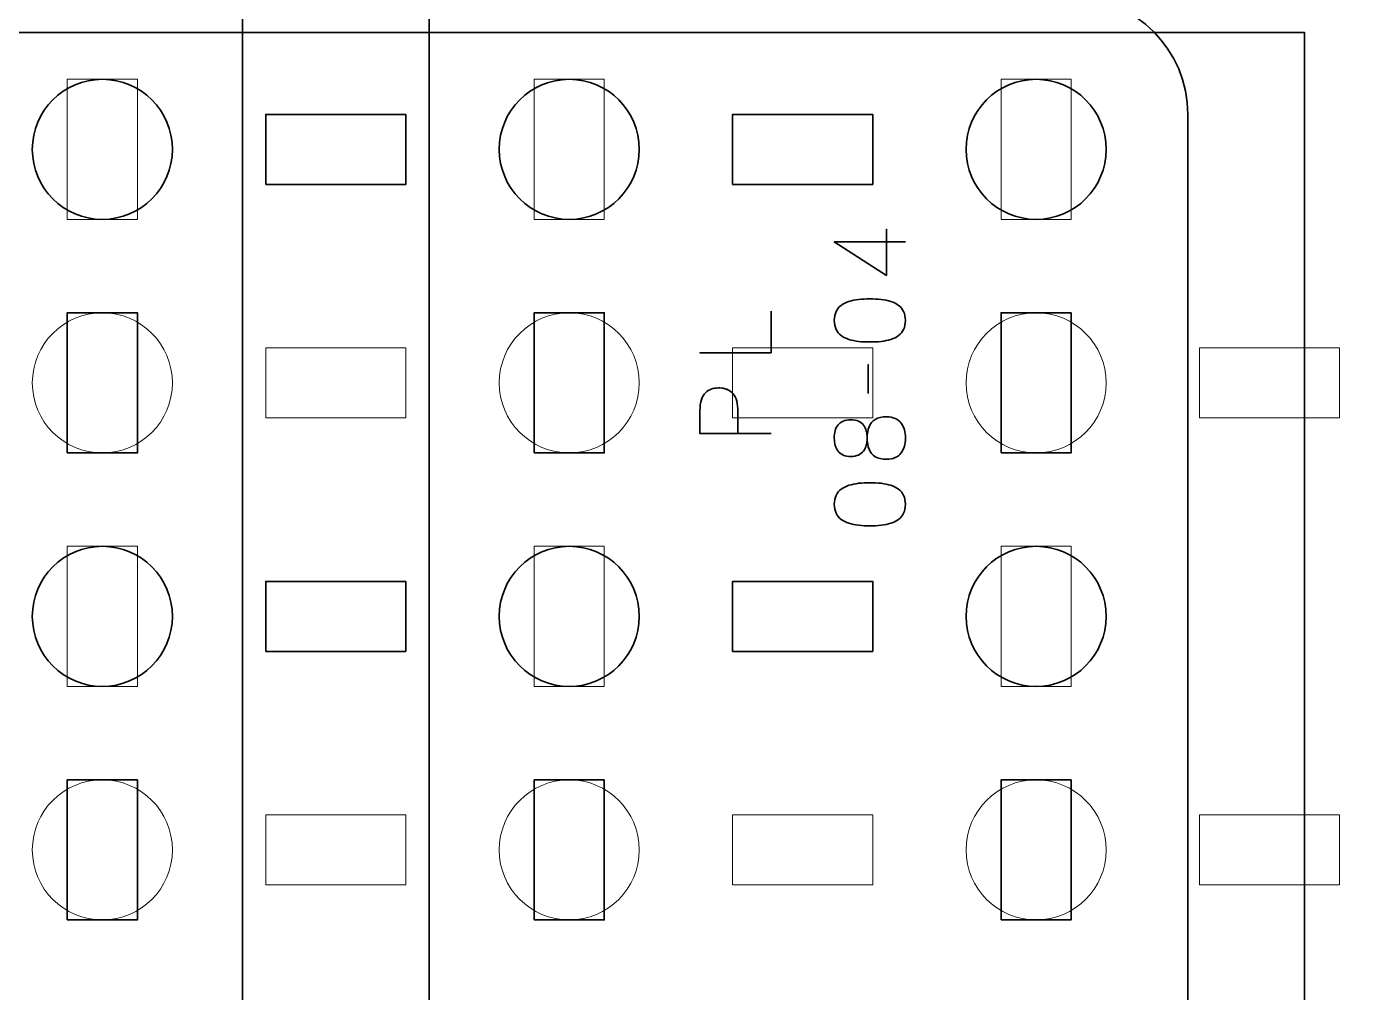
# Model space of a CAD drawing. Header units: centimetres. Extents: x -40 to 171, y -20 to 141.
# Drawn here: x 7.18 to 12.91, y 68.54 to 72.68 of the extents above; entities that cross this region are included whole.
import ezdxf

# ---------------------------------------------------------------- set-up
doc = ezdxf.new("R2010")
doc.units = ezdxf.units.CM
doc.header["$MEASUREMENT"] = 0
doc.layers.add('Layer 1', color=7, linetype='Continuous')

msp = doc.modelspace()

# ---------------------------------------------------------------- linework, layer by layer
at = {"layer": 'Layer 1', "color": 250, "lineweight": 35}
msp.add_lwpolyline([(8.1, 55.15), (8.9, 55.15), (8.9, 75.15), (8.1, 75.15), (8.1, 55.15)], close=True, dxfattribs=at)
for points, knots in [([(17.65, 54.5), (17.65, 54.5), (-0.65, 54.5), (-0.65, 54.5), (-0.65, 54.5), (-0.92609, 54.5), (-1.15, 54.72391), (-1.15, 55), (-1.15, 55), (-1.15, 55), (-1.15, 81.3), (-1.15, 81.3), (-1.15, 81.3), (-1.15, 81.57609), (-0.92609, 81.8), (-0.65, 81.8), (-0.65, 81.8), (-0.65, 81.8), (17.65, 81.8), (17.65, 81.8), (17.65, 81.8), (17.92609, 81.8), (18.15, 81.57609), (18.15, 81.3), (18.15, 81.3), (18.15, 81.3), (18.15, 55), (18.15, 55), (18.15, 55), (18.15, 54.72391), (17.92609, 54.5), (17.65, 54.5)], [0, 0, 0, 0, 0.125, 0.125, 0.125, 0.125, 0.25, 0.25, 0.25, 0.25, 0.375, 0.375, 0.375, 0.375, 0.5, 0.5, 0.5, 0.5, 0.625, 0.625, 0.625, 0.625, 0.75, 0.75, 0.75, 0.75, 0.875, 0.875, 0.875, 0.875, 1, 1, 1, 1]), ([(11.65, 57.5), (11.65, 57.5), (5.35, 57.5), (5.35, 57.5), (5.35, 57.5), (5.07391, 57.5), (4.85, 57.72391), (4.85, 58), (4.85, 58), (4.85, 58), (4.85, 72.3), (4.85, 72.3), (4.85, 72.3), (4.85, 72.57609), (5.07391, 72.8), (5.35, 72.8), (5.35, 72.8), (5.35, 72.8), (11.65, 72.8), (11.65, 72.8), (11.65, 72.8), (11.92609, 72.8), (12.15, 72.57609), (12.15, 72.3), (12.15, 72.3), (12.15, 72.3), (12.15, 58), (12.15, 58), (12.15, 58), (12.15, 57.72391), (11.92609, 57.5), (11.65, 57.5)], [0, 0, 0, 0, 0.125, 0.125, 0.125, 0.125, 0.25, 0.25, 0.25, 0.25, 0.375, 0.375, 0.375, 0.375, 0.5, 0.5, 0.5, 0.5, 0.625, 0.625, 0.625, 0.625, 0.75, 0.75, 0.75, 0.75, 0.875, 0.875, 0.875, 0.875, 1, 1, 1, 1]), ([(7.2, 72.15), (7.2, 72.31566), (7.33434, 72.45), (7.5, 72.45), (7.5, 72.45), (7.66566, 72.45), (7.8, 72.31566), (7.8, 72.15), (7.8, 72.15), (7.8, 71.98434), (7.66566, 71.85), (7.5, 71.85), (7.5, 71.85), (7.33434, 71.85), (7.2, 71.98434), (7.2, 72.15)], [0, 0, 0, 0, 0.25, 0.25, 0.25, 0.25, 0.5, 0.5, 0.5, 0.5, 0.75, 0.75, 0.75, 0.75, 1, 1, 1, 1]), ([(9.2, 72.15), (9.2, 72.31566), (9.33434, 72.45), (9.5, 72.45), (9.5, 72.45), (9.66566, 72.45), (9.8, 72.31566), (9.8, 72.15), (9.8, 72.15), (9.8, 71.98434), (9.66566, 71.85), (9.5, 71.85), (9.5, 71.85), (9.33434, 71.85), (9.2, 71.98434), (9.2, 72.15)], [0, 0, 0, 0, 0.25, 0.25, 0.25, 0.25, 0.5, 0.5, 0.5, 0.5, 0.75, 0.75, 0.75, 0.75, 1, 1, 1, 1]), ([(11.2, 72.15), (11.2, 72.31566), (11.33434, 72.45), (11.5, 72.45), (11.5, 72.45), (11.66566, 72.45), (11.8, 72.31566), (11.8, 72.15), (11.8, 72.15), (11.8, 71.98434), (11.66566, 71.85), (11.5, 71.85), (11.5, 71.85), (11.33434, 71.85), (11.2, 71.98434), (11.2, 72.15)], [0, 0, 0, 0, 0.25, 0.25, 0.25, 0.25, 0.5, 0.5, 0.5, 0.5, 0.75, 0.75, 0.75, 0.75, 1, 1, 1, 1]), ([(8.2, 72), (8.2, 72), (8.2, 72.3), (8.2, 72.3), (8.2, 72.3), (8.2, 72.3), (8.8, 72.3), (8.8, 72.3), (8.8, 72.3), (8.8, 72.3), (8.8, 72), (8.8, 72), (8.8, 72), (8.8, 72), (8.2, 72), (8.2, 72)], [0, 0, 0, 0, 0.25, 0.25, 0.25, 0.25, 0.5, 0.5, 0.5, 0.5, 0.75, 0.75, 0.75, 0.75, 1, 1, 1, 1]), ([(10.2, 72), (10.2, 72), (10.2, 72.3), (10.2, 72.3), (10.2, 72.3), (10.2, 72.3), (10.8, 72.3), (10.8, 72.3), (10.8, 72.3), (10.8, 72.3), (10.8, 72), (10.8, 72), (10.8, 72), (10.8, 72), (10.2, 72), (10.2, 72)], [0, 0, 0, 0, 0.25, 0.25, 0.25, 0.25, 0.5, 0.5, 0.5, 0.5, 0.75, 0.75, 0.75, 0.75, 1, 1, 1, 1]), ([(7.35, 70.85), (7.35, 70.85), (7.35, 71.45), (7.35, 71.45), (7.35, 71.45), (7.35, 71.45), (7.65, 71.45), (7.65, 71.45), (7.65, 71.45), (7.65, 71.45), (7.65, 70.85), (7.65, 70.85), (7.65, 70.85), (7.65, 70.85), (7.35, 70.85), (7.35, 70.85)], [0, 0, 0, 0, 0.25, 0.25, 0.25, 0.25, 0.5, 0.5, 0.5, 0.5, 0.75, 0.75, 0.75, 0.75, 1, 1, 1, 1]), ([(9.35, 70.85), (9.35, 70.85), (9.35, 71.45), (9.35, 71.45), (9.35, 71.45), (9.35, 71.45), (9.65, 71.45), (9.65, 71.45), (9.65, 71.45), (9.65, 71.45), (9.65, 70.85), (9.65, 70.85), (9.65, 70.85), (9.65, 70.85), (9.35, 70.85), (9.35, 70.85)], [0, 0, 0, 0, 0.25, 0.25, 0.25, 0.25, 0.5, 0.5, 0.5, 0.5, 0.75, 0.75, 0.75, 0.75, 1, 1, 1, 1]), ([(11.35, 70.85), (11.35, 70.85), (11.35, 71.45), (11.35, 71.45), (11.35, 71.45), (11.35, 71.45), (11.65, 71.45), (11.65, 71.45), (11.65, 71.45), (11.65, 71.45), (11.65, 70.85), (11.65, 70.85), (11.65, 70.85), (11.65, 70.85), (11.35, 70.85), (11.35, 70.85)], [0, 0, 0, 0, 0.25, 0.25, 0.25, 0.25, 0.5, 0.5, 0.5, 0.5, 0.75, 0.75, 0.75, 0.75, 1, 1, 1, 1]), ([(7.2, 70.15), (7.2, 70.31566), (7.33434, 70.45), (7.5, 70.45), (7.5, 70.45), (7.66566, 70.45), (7.8, 70.31566), (7.8, 70.15), (7.8, 70.15), (7.8, 69.98434), (7.66566, 69.85), (7.5, 69.85), (7.5, 69.85), (7.33434, 69.85), (7.2, 69.98434), (7.2, 70.15)], [0, 0, 0, 0, 0.25, 0.25, 0.25, 0.25, 0.5, 0.5, 0.5, 0.5, 0.75, 0.75, 0.75, 0.75, 1, 1, 1, 1]), ([(9.2, 70.15), (9.2, 70.31566), (9.33434, 70.45), (9.5, 70.45), (9.5, 70.45), (9.66566, 70.45), (9.8, 70.31566), (9.8, 70.15), (9.8, 70.15), (9.8, 69.98434), (9.66566, 69.85), (9.5, 69.85), (9.5, 69.85), (9.33434, 69.85), (9.2, 69.98434), (9.2, 70.15)], [0, 0, 0, 0, 0.25, 0.25, 0.25, 0.25, 0.5, 0.5, 0.5, 0.5, 0.75, 0.75, 0.75, 0.75, 1, 1, 1, 1]), ([(11.2, 70.15), (11.2, 70.31566), (11.33434, 70.45), (11.5, 70.45), (11.5, 70.45), (11.66566, 70.45), (11.8, 70.31566), (11.8, 70.15), (11.8, 70.15), (11.8, 69.98434), (11.66566, 69.85), (11.5, 69.85), (11.5, 69.85), (11.33434, 69.85), (11.2, 69.98434), (11.2, 70.15)], [0, 0, 0, 0, 0.25, 0.25, 0.25, 0.25, 0.5, 0.5, 0.5, 0.5, 0.75, 0.75, 0.75, 0.75, 1, 1, 1, 1]), ([(8.2, 70), (8.2, 70), (8.2, 70.3), (8.2, 70.3), (8.2, 70.3), (8.2, 70.3), (8.8, 70.3), (8.8, 70.3), (8.8, 70.3), (8.8, 70.3), (8.8, 70), (8.8, 70), (8.8, 70), (8.8, 70), (8.2, 70), (8.2, 70)], [0, 0, 0, 0, 0.25, 0.25, 0.25, 0.25, 0.5, 0.5, 0.5, 0.5, 0.75, 0.75, 0.75, 0.75, 1, 1, 1, 1]), ([(10.2, 70), (10.2, 70), (10.2, 70.3), (10.2, 70.3), (10.2, 70.3), (10.2, 70.3), (10.8, 70.3), (10.8, 70.3), (10.8, 70.3), (10.8, 70.3), (10.8, 70), (10.8, 70), (10.8, 70), (10.8, 70), (10.2, 70), (10.2, 70)], [0, 0, 0, 0, 0.25, 0.25, 0.25, 0.25, 0.5, 0.5, 0.5, 0.5, 0.75, 0.75, 0.75, 0.75, 1, 1, 1, 1]), ([(7.35, 68.85), (7.35, 68.85), (7.35, 69.45), (7.35, 69.45), (7.35, 69.45), (7.35, 69.45), (7.65, 69.45), (7.65, 69.45), (7.65, 69.45), (7.65, 69.45), (7.65, 68.85), (7.65, 68.85), (7.65, 68.85), (7.65, 68.85), (7.35, 68.85), (7.35, 68.85)], [0, 0, 0, 0, 0.25, 0.25, 0.25, 0.25, 0.5, 0.5, 0.5, 0.5, 0.75, 0.75, 0.75, 0.75, 1, 1, 1, 1]), ([(9.35, 68.85), (9.35, 68.85), (9.35, 69.45), (9.35, 69.45), (9.35, 69.45), (9.35, 69.45), (9.65, 69.45), (9.65, 69.45), (9.65, 69.45), (9.65, 69.45), (9.65, 68.85), (9.65, 68.85), (9.65, 68.85), (9.65, 68.85), (9.35, 68.85), (9.35, 68.85)], [0, 0, 0, 0, 0.25, 0.25, 0.25, 0.25, 0.5, 0.5, 0.5, 0.5, 0.75, 0.75, 0.75, 0.75, 1, 1, 1, 1]), ([(11.35, 68.85), (11.35, 68.85), (11.35, 69.45), (11.35, 69.45), (11.35, 69.45), (11.35, 69.45), (11.65, 69.45), (11.65, 69.45), (11.65, 69.45), (11.65, 69.45), (11.65, 68.85), (11.65, 68.85), (11.65, 68.85), (11.65, 68.85), (11.35, 68.85), (11.35, 68.85)], [0, 0, 0, 0, 0.25, 0.25, 0.25, 0.25, 0.5, 0.5, 0.5, 0.5, 0.75, 0.75, 0.75, 0.75, 1, 1, 1, 1])]:
    msp.add_open_spline(points, degree=3, knots=knots, dxfattribs=at)
at = {"layer": 'Layer 1', "color": 142, "lineweight": 35}
msp.add_open_spline([(4.35, 57.65), (4.35, 57.65), (4.35, 72.65), (4.35, 72.65), (4.35, 72.65), (4.35, 72.65), (12.65, 72.65), (12.65, 72.65), (12.65, 72.65), (12.65, 72.65), (12.65, 57.65), (12.65, 57.65), (12.65, 57.65), (12.65, 57.65), (4.35, 57.65), (4.35, 57.65)], degree=3, knots=[0, 0, 0, 0, 0.25, 0.25, 0.25, 0.25, 0.5, 0.5, 0.5, 0.5, 0.75, 0.75, 0.75, 0.75, 1, 1, 1, 1], dxfattribs=at)
at = {"layer": 'Layer 1', "color": 250, "lineweight": 20}
for points in [[(7.35, 71.85), (7.35, 71.85), (7.35, 72.45), (7.35, 72.45), (7.35, 72.45), (7.35, 72.45), (7.65, 72.45), (7.65, 72.45), (7.65, 72.45), (7.65, 72.45), (7.65, 71.85), (7.65, 71.85), (7.65, 71.85), (7.65, 71.85), (7.35, 71.85), (7.35, 71.85)], [(9.35, 71.85), (9.35, 71.85), (9.35, 72.45), (9.35, 72.45), (9.35, 72.45), (9.35, 72.45), (9.65, 72.45), (9.65, 72.45), (9.65, 72.45), (9.65, 72.45), (9.65, 71.85), (9.65, 71.85), (9.65, 71.85), (9.65, 71.85), (9.35, 71.85), (9.35, 71.85)], [(11.35, 71.85), (11.35, 71.85), (11.35, 72.45), (11.35, 72.45), (11.35, 72.45), (11.35, 72.45), (11.65, 72.45), (11.65, 72.45), (11.65, 72.45), (11.65, 72.45), (11.65, 71.85), (11.65, 71.85), (11.65, 71.85), (11.65, 71.85), (11.35, 71.85), (11.35, 71.85)], [(7.2, 71.15), (7.2, 71.31566), (7.33434, 71.45), (7.5, 71.45), (7.5, 71.45), (7.66566, 71.45), (7.8, 71.31566), (7.8, 71.15), (7.8, 71.15), (7.8, 70.98434), (7.66566, 70.85), (7.5, 70.85), (7.5, 70.85), (7.33434, 70.85), (7.2, 70.98434), (7.2, 71.15)], [(9.2, 71.15), (9.2, 71.31566), (9.33434, 71.45), (9.5, 71.45), (9.5, 71.45), (9.66566, 71.45), (9.8, 71.31566), (9.8, 71.15), (9.8, 71.15), (9.8, 70.98434), (9.66566, 70.85), (9.5, 70.85), (9.5, 70.85), (9.33434, 70.85), (9.2, 70.98434), (9.2, 71.15)], [(11.2, 71.15), (11.2, 71.31566), (11.33434, 71.45), (11.5, 71.45), (11.5, 71.45), (11.66566, 71.45), (11.8, 71.31566), (11.8, 71.15), (11.8, 71.15), (11.8, 70.98434), (11.66566, 70.85), (11.5, 70.85), (11.5, 70.85), (11.33434, 70.85), (11.2, 70.98434), (11.2, 71.15)], [(8.2, 71), (8.2, 71), (8.2, 71.3), (8.2, 71.3), (8.2, 71.3), (8.2, 71.3), (8.8, 71.3), (8.8, 71.3), (8.8, 71.3), (8.8, 71.3), (8.8, 71), (8.8, 71), (8.8, 71), (8.8, 71), (8.2, 71), (8.2, 71)], [(10.2, 71), (10.2, 71), (10.2, 71.3), (10.2, 71.3), (10.2, 71.3), (10.2, 71.3), (10.8, 71.3), (10.8, 71.3), (10.8, 71.3), (10.8, 71.3), (10.8, 71), (10.8, 71), (10.8, 71), (10.8, 71), (10.2, 71), (10.2, 71)], [(12.2, 71), (12.2, 71), (12.2, 71.3), (12.2, 71.3), (12.2, 71.3), (12.2, 71.3), (12.8, 71.3), (12.8, 71.3), (12.8, 71.3), (12.8, 71.3), (12.8, 71), (12.8, 71), (12.8, 71), (12.8, 71), (12.2, 71), (12.2, 71)], [(7.35, 69.85), (7.35, 69.85), (7.35, 70.45), (7.35, 70.45), (7.35, 70.45), (7.35, 70.45), (7.65, 70.45), (7.65, 70.45), (7.65, 70.45), (7.65, 70.45), (7.65, 69.85), (7.65, 69.85), (7.65, 69.85), (7.65, 69.85), (7.35, 69.85), (7.35, 69.85)], [(9.35, 69.85), (9.35, 69.85), (9.35, 70.45), (9.35, 70.45), (9.35, 70.45), (9.35, 70.45), (9.65, 70.45), (9.65, 70.45), (9.65, 70.45), (9.65, 70.45), (9.65, 69.85), (9.65, 69.85), (9.65, 69.85), (9.65, 69.85), (9.35, 69.85), (9.35, 69.85)], [(11.35, 69.85), (11.35, 69.85), (11.35, 70.45), (11.35, 70.45), (11.35, 70.45), (11.35, 70.45), (11.65, 70.45), (11.65, 70.45), (11.65, 70.45), (11.65, 70.45), (11.65, 69.85), (11.65, 69.85), (11.65, 69.85), (11.65, 69.85), (11.35, 69.85), (11.35, 69.85)], [(7.2, 69.15), (7.2, 69.31566), (7.33434, 69.45), (7.5, 69.45), (7.5, 69.45), (7.66566, 69.45), (7.8, 69.31566), (7.8, 69.15), (7.8, 69.15), (7.8, 68.98434), (7.66566, 68.85), (7.5, 68.85), (7.5, 68.85), (7.33434, 68.85), (7.2, 68.98434), (7.2, 69.15)], [(9.2, 69.15), (9.2, 69.31566), (9.33434, 69.45), (9.5, 69.45), (9.5, 69.45), (9.66566, 69.45), (9.8, 69.31566), (9.8, 69.15), (9.8, 69.15), (9.8, 68.98434), (9.66566, 68.85), (9.5, 68.85), (9.5, 68.85), (9.33434, 68.85), (9.2, 68.98434), (9.2, 69.15)], [(11.2, 69.15), (11.2, 69.31566), (11.33434, 69.45), (11.5, 69.45), (11.5, 69.45), (11.66566, 69.45), (11.8, 69.31566), (11.8, 69.15), (11.8, 69.15), (11.8, 68.98434), (11.66566, 68.85), (11.5, 68.85), (11.5, 68.85), (11.33434, 68.85), (11.2, 68.98434), (11.2, 69.15)], [(8.2, 69), (8.2, 69), (8.2, 69.3), (8.2, 69.3), (8.2, 69.3), (8.2, 69.3), (8.8, 69.3), (8.8, 69.3), (8.8, 69.3), (8.8, 69.3), (8.8, 69), (8.8, 69), (8.8, 69), (8.8, 69), (8.2, 69), (8.2, 69)], [(10.2, 69), (10.2, 69), (10.2, 69.3), (10.2, 69.3), (10.2, 69.3), (10.2, 69.3), (10.8, 69.3), (10.8, 69.3), (10.8, 69.3), (10.8, 69.3), (10.8, 69), (10.8, 69), (10.8, 69), (10.8, 69), (10.2, 69), (10.2, 69)], [(12.2, 69), (12.2, 69), (12.2, 69.3), (12.2, 69.3), (12.2, 69.3), (12.2, 69.3), (12.8, 69.3), (12.8, 69.3), (12.8, 69.3), (12.8, 69.3), (12.8, 69), (12.8, 69), (12.8, 69), (12.8, 69), (12.2, 69), (12.2, 69)]]:
    msp.add_open_spline(points, degree=3, knots=[0, 0, 0, 0, 0.25, 0.25, 0.25, 0.25, 0.5, 0.5, 0.5, 0.5, 0.75, 0.75, 0.75, 0.75, 1, 1, 1, 1], dxfattribs=at)
at = {"layer": 'Layer 1', "color": 30, "lineweight": 35}
for points, knots in [([(10.94023, 71.7539), (10.94023, 71.7539), (10.63501, 71.7539), (10.63501, 71.7539), (10.63501, 71.7539), (10.63501, 71.7539), (10.85895, 71.60997), (10.85895, 71.60997), (10.85895, 71.60997), (10.85895, 71.60997), (10.85895, 71.80809), (10.85895, 71.80809), (10.85895, 71.80809), (10.85895, 71.80809), (10.85895, 71.60997), (10.85895, 71.60997), (10.85895, 71.60997), (10.85895, 71.60997), (10.63501, 71.7539), (10.63501, 71.7539), (10.63501, 71.7539), (10.63501, 71.7539), (10.94023, 71.7539), (10.94023, 71.7539)], [0, 0, 0, 0, 0.1666667, 0.1666667, 0.1666667, 0.1666667, 0.3333333, 0.3333333, 0.3333333, 0.3333333, 0.5, 0.5, 0.5, 0.5, 0.6666667, 0.6666667, 0.6666667, 0.6666667, 0.8333333, 0.8333333, 0.8333333, 0.8333333, 1, 1, 1, 1]), ([(10.94023, 71.41736), (10.94016, 71.43217), (10.93755, 71.44494), (10.93247, 71.4556), (10.93247, 71.4556), (10.92739, 71.46618), (10.92012, 71.475), (10.91088, 71.48205), (10.91088, 71.48205), (10.90157, 71.48904), (10.89056, 71.49454), (10.87786, 71.49863), (10.87786, 71.49863), (10.86516, 71.50266), (10.85126, 71.50555), (10.83602, 71.50717), (10.83602, 71.50717), (10.82078, 71.50887), (10.80476, 71.50971), (10.78783, 71.50964), (10.78783, 71.50964), (10.77097, 71.50971), (10.75495, 71.50887), (10.73978, 71.50717), (10.73978, 71.50717), (10.72461, 71.50555), (10.71064, 71.50266), (10.69794, 71.49863), (10.69794, 71.49863), (10.68531, 71.49454), (10.67431, 71.48904), (10.66492, 71.48205), (10.66492, 71.48205), (10.65561, 71.475), (10.64834, 71.46618), (10.64326, 71.4556), (10.64326, 71.4556), (10.63811, 71.44494), (10.6355, 71.43217), (10.63543, 71.41736), (10.63543, 71.41736), (10.6355, 71.40254), (10.63811, 71.38977), (10.64326, 71.37911), (10.64326, 71.37911), (10.64834, 71.36853), (10.65561, 71.35971), (10.66492, 71.35266), (10.66492, 71.35266), (10.67431, 71.34567), (10.68531, 71.34017), (10.69794, 71.33608), (10.69794, 71.33608), (10.71064, 71.33205), (10.72461, 71.32916), (10.73978, 71.32754), (10.73978, 71.32754), (10.75495, 71.32585), (10.77097, 71.325), (10.78783, 71.32507), (10.78783, 71.32507), (10.80476, 71.325), (10.82078, 71.32585), (10.83602, 71.32754), (10.83602, 71.32754), (10.85126, 71.32916), (10.86516, 71.33205), (10.87786, 71.33608), (10.87786, 71.33608), (10.89056, 71.34017), (10.90157, 71.34567), (10.91088, 71.35266), (10.91088, 71.35266), (10.92012, 71.35971), (10.92739, 71.36853), (10.93247, 71.37911), (10.93247, 71.37911), (10.93755, 71.38977), (10.94016, 71.40254), (10.94023, 71.41736)], [0, 0, 0, 0, 0.05, 0.05, 0.05, 0.05, 0.1, 0.1, 0.1, 0.1, 0.15, 0.15, 0.15, 0.15, 0.2, 0.2, 0.2, 0.2, 0.25, 0.25, 0.25, 0.25, 0.3, 0.3, 0.3, 0.3, 0.35, 0.35, 0.35, 0.35, 0.4, 0.4, 0.4, 0.4, 0.45, 0.45, 0.45, 0.45, 0.5, 0.5, 0.5, 0.5, 0.55, 0.55, 0.55, 0.55, 0.6, 0.6, 0.6, 0.6, 0.65, 0.65, 0.65, 0.65, 0.7, 0.7, 0.7, 0.7, 0.75, 0.75, 0.75, 0.75, 0.8, 0.8, 0.8, 0.8, 0.85, 0.85, 0.85, 0.85, 0.9, 0.9, 0.9, 0.9, 0.95, 0.95, 0.95, 0.95, 1, 1, 1, 1]), ([(10.94023, 71.41736), (10.94016, 71.43217), (10.93755, 71.44494), (10.93247, 71.4556), (10.93247, 71.4556), (10.92739, 71.46618), (10.92012, 71.475), (10.91088, 71.48205), (10.91088, 71.48205), (10.90157, 71.48904), (10.89056, 71.49454), (10.87786, 71.49863), (10.87786, 71.49863), (10.86516, 71.50266), (10.85126, 71.50555), (10.83602, 71.50717), (10.83602, 71.50717), (10.82078, 71.50887), (10.80476, 71.50971), (10.78783, 71.50964), (10.78783, 71.50964), (10.77097, 71.50971), (10.75495, 71.50887), (10.73978, 71.50717), (10.73978, 71.50717), (10.72461, 71.50555), (10.71064, 71.50266), (10.69794, 71.49863), (10.69794, 71.49863), (10.68531, 71.49454), (10.67431, 71.48904), (10.66492, 71.48205), (10.66492, 71.48205), (10.65561, 71.475), (10.64834, 71.46618), (10.64326, 71.4556), (10.64326, 71.4556), (10.63811, 71.44494), (10.6355, 71.43217), (10.63543, 71.41736), (10.63543, 71.41736), (10.6355, 71.40254), (10.63811, 71.38977), (10.64326, 71.37911), (10.64326, 71.37911), (10.64834, 71.36853), (10.65561, 71.35971), (10.66492, 71.35266), (10.66492, 71.35266), (10.67431, 71.34567), (10.68531, 71.34017), (10.69794, 71.33608), (10.69794, 71.33608), (10.71064, 71.33205), (10.72461, 71.32916), (10.73978, 71.32754), (10.73978, 71.32754), (10.75495, 71.32585), (10.77097, 71.325), (10.78783, 71.32507), (10.78783, 71.32507), (10.80476, 71.325), (10.82078, 71.32585), (10.83602, 71.32754), (10.83602, 71.32754), (10.85126, 71.32916), (10.86516, 71.33205), (10.87786, 71.33608), (10.87786, 71.33608), (10.89056, 71.34017), (10.90157, 71.34567), (10.91088, 71.35266), (10.91088, 71.35266), (10.92012, 71.35971), (10.92739, 71.36853), (10.93247, 71.37911), (10.93247, 71.37911), (10.93755, 71.38977), (10.94016, 71.40254), (10.94023, 71.41736)], [0, 0, 0, 0, 0.05, 0.05, 0.05, 0.05, 0.1, 0.1, 0.1, 0.1, 0.15, 0.15, 0.15, 0.15, 0.2, 0.2, 0.2, 0.2, 0.25, 0.25, 0.25, 0.25, 0.3, 0.3, 0.3, 0.3, 0.35, 0.35, 0.35, 0.35, 0.4, 0.4, 0.4, 0.4, 0.45, 0.45, 0.45, 0.45, 0.5, 0.5, 0.5, 0.5, 0.55, 0.55, 0.55, 0.55, 0.6, 0.6, 0.6, 0.6, 0.65, 0.65, 0.65, 0.65, 0.7, 0.7, 0.7, 0.7, 0.75, 0.75, 0.75, 0.75, 0.8, 0.8, 0.8, 0.8, 0.85, 0.85, 0.85, 0.85, 0.9, 0.9, 0.9, 0.9, 0.95, 0.95, 0.95, 0.95, 1, 1, 1, 1]), ([(10.36492, 71.45736), (10.36492, 71.45736), (10.36492, 71.27914), (10.36492, 71.27914), (10.36492, 71.27914), (10.36492, 71.27914), (10.0597, 71.27914), (10.0597, 71.27914), (10.0597, 71.27914), (10.0597, 71.27914), (10.36492, 71.27914), (10.36492, 71.27914), (10.36492, 71.27914), (10.36492, 71.27914), (10.36492, 71.45736), (10.36492, 71.45736)], [0, 0, 0, 0, 0.25, 0.25, 0.25, 0.25, 0.5, 0.5, 0.5, 0.5, 0.75, 0.75, 0.75, 0.75, 1, 1, 1, 1]), ([(10.78063, 71.10494), (10.78063, 71.10494), (10.78063, 71.22813), (10.78063, 71.22813), (10.78063, 71.22813), (10.78063, 71.22813), (10.78063, 71.10494), (10.78063, 71.10494)], [0, 0, 0, 0, 0.5, 0.5, 0.5, 0.5, 1, 1, 1, 1]), ([(10.36492, 70.93286), (10.36492, 70.93286), (10.0597, 70.93286), (10.0597, 70.93286), (10.0597, 70.93286), (10.0597, 70.93286), (10.0597, 71.03023), (10.0597, 71.03023), (10.0597, 71.03023), (10.05977, 71.0497), (10.06196, 71.06571), (10.06619, 71.07834), (10.06619, 71.07834), (10.07035, 71.0909), (10.07614, 71.10078), (10.08348, 71.10791), (10.08348, 71.10791), (10.09074, 71.11503), (10.09907, 71.12011), (10.10845, 71.12322), (10.10845, 71.12322), (10.11784, 71.12625), (10.12764, 71.12801), (10.13802, 71.12844), (10.13802, 71.12844), (10.14839, 71.12893), (10.15855, 71.12773), (10.16842, 71.12491), (10.16842, 71.12491), (10.1783, 71.12202), (10.18726, 71.11715), (10.19531, 71.11016), (10.19531, 71.11016), (10.20335, 71.10325), (10.20977, 71.09387), (10.2145, 71.08208), (10.2145, 71.08208), (10.21929, 71.0703), (10.22169, 71.0557), (10.22183, 71.03827), (10.22183, 71.03827), (10.22183, 71.03827), (10.22183, 70.93286), (10.22183, 70.93286), (10.22183, 70.93286), (10.22183, 70.93286), (10.22183, 71.03827), (10.22183, 71.03827), (10.22183, 71.03827), (10.22169, 71.05534), (10.21929, 71.06981), (10.2145, 71.08152), (10.2145, 71.08152), (10.20977, 71.0933), (10.20335, 71.10269), (10.19531, 71.10974), (10.19531, 71.10974), (10.18726, 71.11673), (10.1783, 71.12174), (10.16842, 71.1247), (10.16842, 71.1247), (10.15855, 71.12766), (10.14839, 71.12893), (10.13802, 71.12844), (10.13802, 71.12844), (10.12764, 71.12801), (10.11784, 71.12625), (10.10845, 71.12308), (10.10845, 71.12308), (10.09907, 71.11997), (10.09074, 71.11475), (10.08348, 71.10762), (10.08348, 71.10762), (10.07614, 71.10043), (10.07035, 71.09055), (10.06619, 71.07799), (10.06619, 71.07799), (10.06196, 71.06536), (10.05977, 71.04949), (10.0597, 71.03023), (10.0597, 71.03023), (10.0597, 71.03023), (10.0597, 70.93286), (10.0597, 70.93286), (10.0597, 70.93286), (10.0597, 70.93286), (10.36492, 70.93286), (10.36492, 70.93286)], [0, 0, 0, 0, 0.0454545, 0.0454545, 0.0454545, 0.0454545, 0.0909091, 0.0909091, 0.0909091, 0.0909091, 0.1363636, 0.1363636, 0.1363636, 0.1363636, 0.1818182, 0.1818182, 0.1818182, 0.1818182, 0.2272727, 0.2272727, 0.2272727, 0.2272727, 0.2727273, 0.2727273, 0.2727273, 0.2727273, 0.3181818, 0.3181818, 0.3181818, 0.3181818, 0.3636364, 0.3636364, 0.3636364, 0.3636364, 0.4090909, 0.4090909, 0.4090909, 0.4090909, 0.4545455, 0.4545455, 0.4545455, 0.4545455, 0.5, 0.5, 0.5, 0.5, 0.5454545, 0.5454545, 0.5454545, 0.5454545, 0.5909091, 0.5909091, 0.5909091, 0.5909091, 0.6363636, 0.6363636, 0.6363636, 0.6363636, 0.6818182, 0.6818182, 0.6818182, 0.6818182, 0.7272727, 0.7272727, 0.7272727, 0.7272727, 0.7727273, 0.7727273, 0.7727273, 0.7727273, 0.8181818, 0.8181818, 0.8181818, 0.8181818, 0.8636364, 0.8636364, 0.8636364, 0.8636364, 0.9090909, 0.9090909, 0.9090909, 0.9090909, 0.9545455, 0.9545455, 0.9545455, 0.9545455, 1, 1, 1, 1]), ([(10.7764, 70.9136), (10.7764, 70.92446), (10.77513, 70.93462), (10.77259, 70.94415), (10.77259, 70.94415), (10.76998, 70.9536), (10.76589, 70.96193), (10.76031, 70.96919), (10.76031, 70.96919), (10.75474, 70.97639), (10.74747, 70.98203), (10.73851, 70.98613), (10.73851, 70.98613), (10.72962, 70.99022), (10.71883, 70.99226), (10.70613, 70.99233), (10.70613, 70.99233), (10.69343, 70.99226), (10.68256, 70.99029), (10.67353, 70.98641), (10.67353, 70.98641), (10.6645, 70.98253), (10.65709, 70.97702), (10.65145, 70.96997), (10.65145, 70.96997), (10.64573, 70.96291), (10.64157, 70.95459), (10.63896, 70.94499), (10.63896, 70.94499), (10.63635, 70.93547), (10.63522, 70.92495), (10.63543, 70.9136), (10.63543, 70.9136), (10.63564, 70.90224), (10.63706, 70.89172), (10.63967, 70.8822), (10.63967, 70.8822), (10.64235, 70.8726), (10.64651, 70.86428), (10.65208, 70.85722), (10.65208, 70.85722), (10.65766, 70.85017), (10.66485, 70.84466), (10.67374, 70.84078), (10.67374, 70.84078), (10.6827, 70.8369), (10.6935, 70.83493), (10.70613, 70.83486), (10.70613, 70.83486), (10.71883, 70.83493), (10.72962, 70.83697), (10.73851, 70.84107), (10.73851, 70.84107), (10.74747, 70.84516), (10.75474, 70.8508), (10.76031, 70.85807), (10.76031, 70.85807), (10.76589, 70.86527), (10.76998, 70.87359), (10.77259, 70.88305), (10.77259, 70.88305), (10.77513, 70.89257), (10.7764, 70.90273), (10.7764, 70.9136)], [0, 0, 0, 0, 0.0625, 0.0625, 0.0625, 0.0625, 0.125, 0.125, 0.125, 0.125, 0.1875, 0.1875, 0.1875, 0.1875, 0.25, 0.25, 0.25, 0.25, 0.3125, 0.3125, 0.3125, 0.3125, 0.375, 0.375, 0.375, 0.375, 0.4375, 0.4375, 0.4375, 0.4375, 0.5, 0.5, 0.5, 0.5, 0.5625, 0.5625, 0.5625, 0.5625, 0.625, 0.625, 0.625, 0.625, 0.6875, 0.6875, 0.6875, 0.6875, 0.75, 0.75, 0.75, 0.75, 0.8125, 0.8125, 0.8125, 0.8125, 0.875, 0.875, 0.875, 0.875, 0.9375, 0.9375, 0.9375, 0.9375, 1, 1, 1, 1]), ([(10.7764, 70.9136), (10.7764, 70.92446), (10.77513, 70.93462), (10.77259, 70.94415), (10.77259, 70.94415), (10.76998, 70.9536), (10.76589, 70.96193), (10.76031, 70.96919), (10.76031, 70.96919), (10.75474, 70.97639), (10.74747, 70.98203), (10.73851, 70.98613), (10.73851, 70.98613), (10.72962, 70.99022), (10.71883, 70.99226), (10.70613, 70.99233), (10.70613, 70.99233), (10.69343, 70.99226), (10.68256, 70.99029), (10.67353, 70.98641), (10.67353, 70.98641), (10.6645, 70.98253), (10.65709, 70.97702), (10.65145, 70.96997), (10.65145, 70.96997), (10.64573, 70.96291), (10.64157, 70.95459), (10.63896, 70.94499), (10.63896, 70.94499), (10.63635, 70.93547), (10.63522, 70.92495), (10.63543, 70.9136), (10.63543, 70.9136), (10.63564, 70.90224), (10.63706, 70.89172), (10.63967, 70.8822), (10.63967, 70.8822), (10.64235, 70.8726), (10.64651, 70.86428), (10.65208, 70.85722), (10.65208, 70.85722), (10.65766, 70.85017), (10.66485, 70.84466), (10.67374, 70.84078), (10.67374, 70.84078), (10.6827, 70.8369), (10.6935, 70.83493), (10.70613, 70.83486), (10.70613, 70.83486), (10.71883, 70.83493), (10.72962, 70.83697), (10.73851, 70.84107), (10.73851, 70.84107), (10.74747, 70.84516), (10.75474, 70.8508), (10.76031, 70.85807), (10.76031, 70.85807), (10.76589, 70.86527), (10.76998, 70.87359), (10.77259, 70.88305), (10.77259, 70.88305), (10.77513, 70.89257), (10.7764, 70.90273), (10.7764, 70.9136)], [0, 0, 0, 0, 0.0625, 0.0625, 0.0625, 0.0625, 0.125, 0.125, 0.125, 0.125, 0.1875, 0.1875, 0.1875, 0.1875, 0.25, 0.25, 0.25, 0.25, 0.3125, 0.3125, 0.3125, 0.3125, 0.375, 0.375, 0.375, 0.375, 0.4375, 0.4375, 0.4375, 0.4375, 0.5, 0.5, 0.5, 0.5, 0.5625, 0.5625, 0.5625, 0.5625, 0.625, 0.625, 0.625, 0.625, 0.6875, 0.6875, 0.6875, 0.6875, 0.75, 0.75, 0.75, 0.75, 0.8125, 0.8125, 0.8125, 0.8125, 0.875, 0.875, 0.875, 0.875, 0.9375, 0.9375, 0.9375, 0.9375, 1, 1, 1, 1]), ([(10.94023, 70.9136), (10.94023, 70.9263), (10.93875, 70.93815), (10.93564, 70.94916), (10.93564, 70.94916), (10.93254, 70.96016), (10.92767, 70.96983), (10.92111, 70.97822), (10.92111, 70.97822), (10.91448, 70.98655), (10.90601, 70.99311), (10.89557, 70.99784), (10.89557, 70.99784), (10.8852, 71.00257), (10.87271, 71.00496), (10.8581, 71.00503), (10.8581, 71.00503), (10.8387, 71.00489), (10.82297, 71.00108), (10.81097, 70.99353), (10.81097, 70.99353), (10.79891, 70.98599), (10.79016, 70.9754), (10.78459, 70.96178), (10.78459, 70.96178), (10.77908, 70.9481), (10.77633, 70.93208), (10.7764, 70.9136), (10.7764, 70.9136), (10.77633, 70.89518), (10.77908, 70.87909), (10.78459, 70.86555), (10.78459, 70.86555), (10.79016, 70.85193), (10.79891, 70.84142), (10.81097, 70.83394), (10.81097, 70.83394), (10.82297, 70.82646), (10.8387, 70.82265), (10.8581, 70.82258), (10.8581, 70.82258), (10.87271, 70.82265), (10.8852, 70.82505), (10.89557, 70.82978), (10.89557, 70.82978), (10.90601, 70.8345), (10.91448, 70.84099), (10.92111, 70.84939), (10.92111, 70.84939), (10.92767, 70.85772), (10.93254, 70.86731), (10.93564, 70.87832), (10.93564, 70.87832), (10.93875, 70.88925), (10.94023, 70.90104), (10.94023, 70.9136)], [0, 0, 0, 0, 0.0714286, 0.0714286, 0.0714286, 0.0714286, 0.1428571, 0.1428571, 0.1428571, 0.1428571, 0.2142857, 0.2142857, 0.2142857, 0.2142857, 0.2857143, 0.2857143, 0.2857143, 0.2857143, 0.3571429, 0.3571429, 0.3571429, 0.3571429, 0.4285714, 0.4285714, 0.4285714, 0.4285714, 0.5, 0.5, 0.5, 0.5, 0.5714286, 0.5714286, 0.5714286, 0.5714286, 0.6428571, 0.6428571, 0.6428571, 0.6428571, 0.7142857, 0.7142857, 0.7142857, 0.7142857, 0.7857143, 0.7857143, 0.7857143, 0.7857143, 0.8571429, 0.8571429, 0.8571429, 0.8571429, 0.9285714, 0.9285714, 0.9285714, 0.9285714, 1, 1, 1, 1]), ([(10.94023, 70.9136), (10.94023, 70.9263), (10.93875, 70.93815), (10.93564, 70.94916), (10.93564, 70.94916), (10.93254, 70.96016), (10.92767, 70.96983), (10.92111, 70.97822), (10.92111, 70.97822), (10.91448, 70.98655), (10.90601, 70.99311), (10.89557, 70.99784), (10.89557, 70.99784), (10.8852, 71.00257), (10.87271, 71.00496), (10.8581, 71.00503), (10.8581, 71.00503), (10.8387, 71.00489), (10.82297, 71.00108), (10.81097, 70.99353), (10.81097, 70.99353), (10.79891, 70.98599), (10.79016, 70.9754), (10.78459, 70.96178), (10.78459, 70.96178), (10.77908, 70.9481), (10.77633, 70.93208), (10.7764, 70.9136), (10.7764, 70.9136), (10.77633, 70.89518), (10.77908, 70.87909), (10.78459, 70.86555), (10.78459, 70.86555), (10.79016, 70.85193), (10.79891, 70.84142), (10.81097, 70.83394), (10.81097, 70.83394), (10.82297, 70.82646), (10.8387, 70.82265), (10.8581, 70.82258), (10.8581, 70.82258), (10.87271, 70.82265), (10.8852, 70.82505), (10.89557, 70.82978), (10.89557, 70.82978), (10.90601, 70.8345), (10.91448, 70.84099), (10.92111, 70.84939), (10.92111, 70.84939), (10.92767, 70.85772), (10.93254, 70.86731), (10.93564, 70.87832), (10.93564, 70.87832), (10.93875, 70.88925), (10.94023, 70.90104), (10.94023, 70.9136)], [0, 0, 0, 0, 0.0714286, 0.0714286, 0.0714286, 0.0714286, 0.1428571, 0.1428571, 0.1428571, 0.1428571, 0.2142857, 0.2142857, 0.2142857, 0.2142857, 0.2857143, 0.2857143, 0.2857143, 0.2857143, 0.3571429, 0.3571429, 0.3571429, 0.3571429, 0.4285714, 0.4285714, 0.4285714, 0.4285714, 0.5, 0.5, 0.5, 0.5, 0.5714286, 0.5714286, 0.5714286, 0.5714286, 0.6428571, 0.6428571, 0.6428571, 0.6428571, 0.7142857, 0.7142857, 0.7142857, 0.7142857, 0.7857143, 0.7857143, 0.7857143, 0.7857143, 0.8571429, 0.8571429, 0.8571429, 0.8571429, 0.9285714, 0.9285714, 0.9285714, 0.9285714, 1, 1, 1, 1]), ([(10.94023, 70.62997), (10.94016, 70.64478), (10.93755, 70.65755), (10.93247, 70.66821), (10.93247, 70.66821), (10.92739, 70.67879), (10.92012, 70.68761), (10.91088, 70.69466), (10.91088, 70.69466), (10.90157, 70.70165), (10.89056, 70.70715), (10.87786, 70.71124), (10.87786, 70.71124), (10.86516, 70.71527), (10.85126, 70.71816), (10.83602, 70.71978), (10.83602, 70.71978), (10.82078, 70.72148), (10.80476, 70.72232), (10.78783, 70.72225), (10.78783, 70.72225), (10.77097, 70.72232), (10.75495, 70.72148), (10.73978, 70.71978), (10.73978, 70.71978), (10.72461, 70.71816), (10.71064, 70.71527), (10.69794, 70.71124), (10.69794, 70.71124), (10.68531, 70.70715), (10.67431, 70.70165), (10.66492, 70.69466), (10.66492, 70.69466), (10.65561, 70.68761), (10.64834, 70.67879), (10.64326, 70.66821), (10.64326, 70.66821), (10.63811, 70.65755), (10.6355, 70.64478), (10.63543, 70.62997), (10.63543, 70.62997), (10.6355, 70.61515), (10.63811, 70.60238), (10.64326, 70.59172), (10.64326, 70.59172), (10.64834, 70.58114), (10.65561, 70.57232), (10.66492, 70.56527), (10.66492, 70.56527), (10.67431, 70.55828), (10.68531, 70.55278), (10.69794, 70.54869), (10.69794, 70.54869), (10.71064, 70.54466), (10.72461, 70.54177), (10.73978, 70.54015), (10.73978, 70.54015), (10.75495, 70.53846), (10.77097, 70.53761), (10.78783, 70.53768), (10.78783, 70.53768), (10.80476, 70.53761), (10.82078, 70.53846), (10.83602, 70.54015), (10.83602, 70.54015), (10.85126, 70.54177), (10.86516, 70.54466), (10.87786, 70.54869), (10.87786, 70.54869), (10.89056, 70.55278), (10.90157, 70.55828), (10.91088, 70.56527), (10.91088, 70.56527), (10.92012, 70.57232), (10.92739, 70.58114), (10.93247, 70.59172), (10.93247, 70.59172), (10.93755, 70.60238), (10.94016, 70.61515), (10.94023, 70.62997)], [0, 0, 0, 0, 0.05, 0.05, 0.05, 0.05, 0.1, 0.1, 0.1, 0.1, 0.15, 0.15, 0.15, 0.15, 0.2, 0.2, 0.2, 0.2, 0.25, 0.25, 0.25, 0.25, 0.3, 0.3, 0.3, 0.3, 0.35, 0.35, 0.35, 0.35, 0.4, 0.4, 0.4, 0.4, 0.45, 0.45, 0.45, 0.45, 0.5, 0.5, 0.5, 0.5, 0.55, 0.55, 0.55, 0.55, 0.6, 0.6, 0.6, 0.6, 0.65, 0.65, 0.65, 0.65, 0.7, 0.7, 0.7, 0.7, 0.75, 0.75, 0.75, 0.75, 0.8, 0.8, 0.8, 0.8, 0.85, 0.85, 0.85, 0.85, 0.9, 0.9, 0.9, 0.9, 0.95, 0.95, 0.95, 0.95, 1, 1, 1, 1]), ([(10.94023, 70.62997), (10.94016, 70.64478), (10.93755, 70.65755), (10.93247, 70.66821), (10.93247, 70.66821), (10.92739, 70.67879), (10.92012, 70.68761), (10.91088, 70.69466), (10.91088, 70.69466), (10.90157, 70.70165), (10.89056, 70.70715), (10.87786, 70.71124), (10.87786, 70.71124), (10.86516, 70.71527), (10.85126, 70.71816), (10.83602, 70.71978), (10.83602, 70.71978), (10.82078, 70.72148), (10.80476, 70.72232), (10.78783, 70.72225), (10.78783, 70.72225), (10.77097, 70.72232), (10.75495, 70.72148), (10.73978, 70.71978), (10.73978, 70.71978), (10.72461, 70.71816), (10.71064, 70.71527), (10.69794, 70.71124), (10.69794, 70.71124), (10.68531, 70.70715), (10.67431, 70.70165), (10.66492, 70.69466), (10.66492, 70.69466), (10.65561, 70.68761), (10.64834, 70.67879), (10.64326, 70.66821), (10.64326, 70.66821), (10.63811, 70.65755), (10.6355, 70.64478), (10.63543, 70.62997), (10.63543, 70.62997), (10.6355, 70.61515), (10.63811, 70.60238), (10.64326, 70.59172), (10.64326, 70.59172), (10.64834, 70.58114), (10.65561, 70.57232), (10.66492, 70.56527), (10.66492, 70.56527), (10.67431, 70.55828), (10.68531, 70.55278), (10.69794, 70.54869), (10.69794, 70.54869), (10.71064, 70.54466), (10.72461, 70.54177), (10.73978, 70.54015), (10.73978, 70.54015), (10.75495, 70.53846), (10.77097, 70.53761), (10.78783, 70.53768), (10.78783, 70.53768), (10.80476, 70.53761), (10.82078, 70.53846), (10.83602, 70.54015), (10.83602, 70.54015), (10.85126, 70.54177), (10.86516, 70.54466), (10.87786, 70.54869), (10.87786, 70.54869), (10.89056, 70.55278), (10.90157, 70.55828), (10.91088, 70.56527), (10.91088, 70.56527), (10.92012, 70.57232), (10.92739, 70.58114), (10.93247, 70.59172), (10.93247, 70.59172), (10.93755, 70.60238), (10.94016, 70.61515), (10.94023, 70.62997)], [0, 0, 0, 0, 0.05, 0.05, 0.05, 0.05, 0.1, 0.1, 0.1, 0.1, 0.15, 0.15, 0.15, 0.15, 0.2, 0.2, 0.2, 0.2, 0.25, 0.25, 0.25, 0.25, 0.3, 0.3, 0.3, 0.3, 0.35, 0.35, 0.35, 0.35, 0.4, 0.4, 0.4, 0.4, 0.45, 0.45, 0.45, 0.45, 0.5, 0.5, 0.5, 0.5, 0.55, 0.55, 0.55, 0.55, 0.6, 0.6, 0.6, 0.6, 0.65, 0.65, 0.65, 0.65, 0.7, 0.7, 0.7, 0.7, 0.75, 0.75, 0.75, 0.75, 0.8, 0.8, 0.8, 0.8, 0.85, 0.85, 0.85, 0.85, 0.9, 0.9, 0.9, 0.9, 0.95, 0.95, 0.95, 0.95, 1, 1, 1, 1])]:
    msp.add_open_spline(points, degree=3, knots=knots, dxfattribs=at)

doc.saveas('drawing.dxf')
